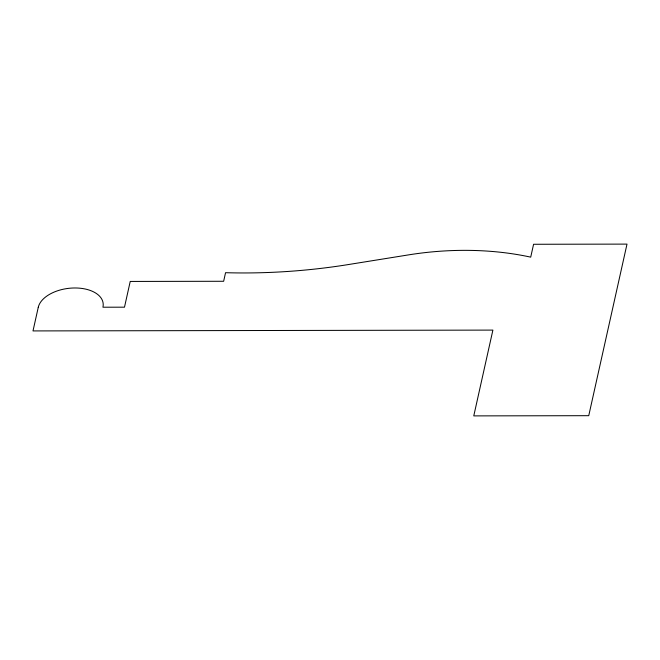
<?xml version="1.0" encoding="UTF-8"?>
<svg xmlns="http://www.w3.org/2000/svg" width="660" height="660" viewBox="0 0 660 660"><rect width="100%" height="100%" fill="white"/><g stroke="black" fill="none" stroke-linecap="round" stroke-linejoin="round"><path stroke-width="0.99" d="M38.264 307.329L33 330.924L492.896 330.099L473.773 415.891L588.745 415.685L627 244.109L533.585 244.274L530.714 257.144A208.164 120.879 -6.9 0 0 408.598 254.875L348.505 264.536A387.552 225.052 -6.9 0 1 225.555 272.695L223.649 281.275L130.226 281.44L124.492 307.18L102.935 307.213A32.777 19.033 -6.9 0 0 74.902 287.974A32.777 19.033 -6.9 0 0 38.264 307.329"/></g></svg>
